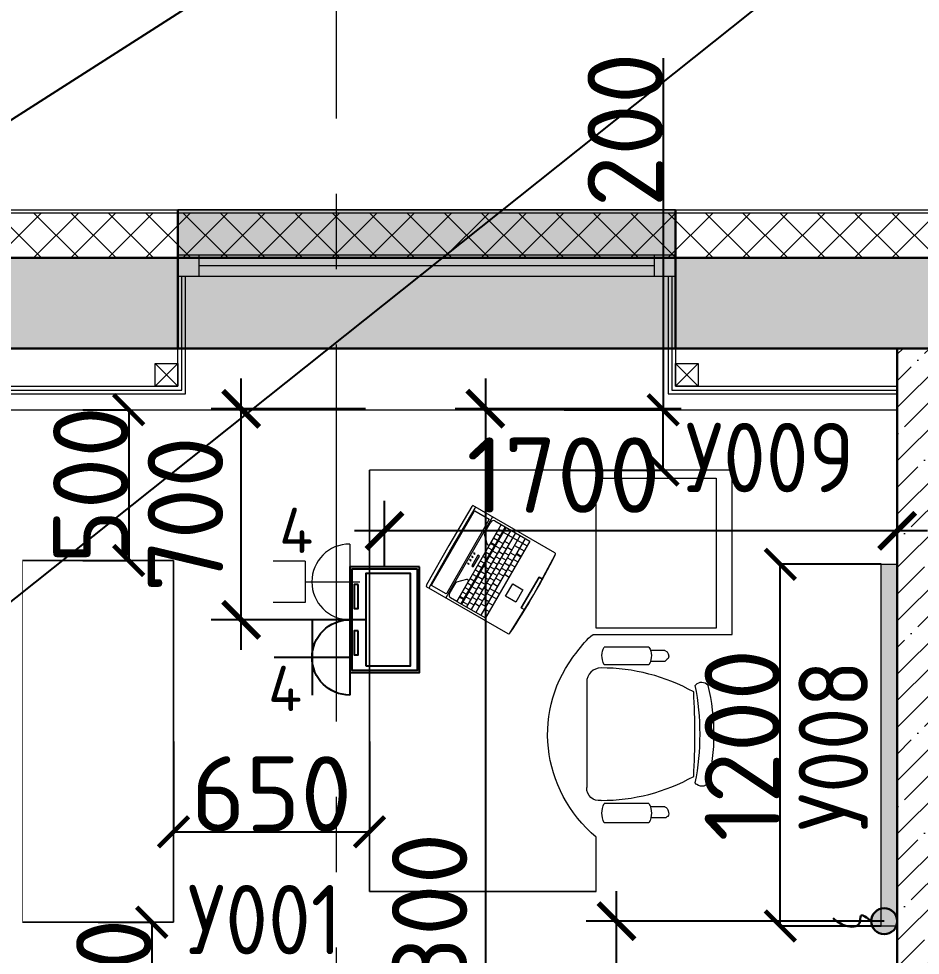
# Model space of a CAD drawing. Header units: millimetres. Extents: x -8417289 to 9420486, y 0 to 166066.
# Drawn here: x 80590 to 83579, y 84338 to 87444 of the extents above; entities that cross this region are included whole.
import ezdxf
from ezdxf import colors
from ezdxf.entities.mleader import LeaderData, LeaderLine
from ezdxf.enums import TextEntityAlignment as Align
from ezdxf.math import Vec2, Vec3

# ---------------------------------------------------------------- set-up
doc = ezdxf.new("R2010")
doc.units = ezdxf.units.MM
doc.header["$MEASUREMENT"] = 0
doc.header["$PDMODE"] = 3
doc.header["$PDSIZE"] = -4
doc.linetypes.add('CENTER', pattern=[2, 1.25, -0.25, 0.25, -0.25])
doc.layers.get('0').update_dxf_attribs({"color": 250, "lineweight": 9})
doc.layers.get('Defpoints').update_dxf_attribs({"color": 6})
for name, color, linetype, lineweight in [('_0', 250, 'Continuous', 9), ('АР_Навесной фасад', 147, 'Continuous', 5), ('АР_Окна БЛОК', 250, 'Continuous', 13), ('АР_Оси', 195, 'Continuous', 9), ('АР_Перегородки витражные', 152, 'Continuous', 13), ('АР_Подоконники', 163, 'Continuous', 9), ('АР_Размеры', 175, 'Continuous', 9), ('АР_Сущ Несущая стена', 216, 'Continuous', 30), ('АР_Утеплитель', 250, 'Continuous', 9), ('АР_Штриховка монолит', 250, 'Continuous', 9), ('ТХ_мебель передв', 250, 'Continuous', 13), ('ТХ_розетки СС', 3, 'Continuous', 0)]:
    doc.layers.add(name, color=color, linetype=linetype, lineweight=lineweight)
for name, color, linetype in [('ТХ_мебель передв_поз', 251, 'Continuous'), ('ТХ_обор_комп принт_поз', 30, 'Continuous'), ('ТХ_привязки ЭО', 96, 'Continuous'), ('ТХ_привязки_СС', 3, 'Continuous'), ('ТХ_привязки_ЭО', 96, 'Continuous'), ('ТХ_размеры', 240, 'Continuous'), ('ТХ_розетки ЭО', 86, 'Continuous')]:
    doc.layers.add(name, color=color, linetype=linetype)
doc.styles.add('GOST 2.304', font='CS_Gost2304.shx')
doc.styles.add('gost_A', font='CS_Gost2304.shx', dxfattribs={"width": 0.71})
doc.styles.add('ISOCPEUR', font='isocpeur.TTF')
doc.styles.add('ISOCPEUR_1', font='isocpeur.TTF', dxfattribs={"width": 0.9, "height": 250})
doc.dimstyles.new('R_100', dxfattribs={"dimtxt": 270, "dimasz": 120, "dimexe": 100, "dimexo": 0, "dimgap": 60, "dimtad": 1, "dimdec": 0, "dimrnd": 50, "dimzin": 0, "dimdsep": 46, "dimtxsty": 'ISOCPEUR', "dimblk": 'ARCHTICK', "dimcen": 0, "dimdle": 100, "dimclrd": 256, "dimclre": 256, "dimclrt": 256, "dimadec": 0, "dimazin": 0, "dimtfac": 2, "dimtdec": 0, "dimtofl": 0, "dimtmove": 1, "dimatfit": 3, "dimfxl": 1, "dimtvp": 3, "dimtolj": 1, "dimtzin": 0, "dimarcsym": 0})
doc.dimstyles.new('Копия SPDS', dxfattribs={"dimtxt": 250, "dimasz": 100, "dimexe": 0.5, "dimexo": 0.625, "dimtad": 1, "dimdec": 0, "dimrnd": 10, "dimtxsty": 'ISOCPEUR', "dimblk": 'ARCHTICK', "dimcen": 2.5, "dimdle": 0.5, "dimclrd": 256, "dimclre": 256, "dimclrt": 256, "dimadec": 0, "dimazin": 2, "dimtfac": 0.75, "dimtdec": 0, "dimtmove": 1, "dimatfit": 3, "dimfxl": 1, "dimtolj": 1, "dimarcsym": 1})

# ---------------------------------------------------------------- blocks, each defined once
blk = doc.blocks.new('*U1590')
at = {"true_color": 0xffffff}
h = blk.add_hatch(color=7, dxfattribs=at)
h.dxf.hatch_style = 1
h.paths.add_polyline_path([(-1650, -240), (0, -240), (0, 220), (-1650, 220)])
at = {"lineweight": 30}
for p, q in [((-1650, -240), (-1650, 220)), ((0, -240), (0, 220))]:
    blk.add_line(p, q, dxfattribs=at)
for p, q in [((0, 220), (-1650, 220)), ((-1650, 70), (0, 70)), ((-1580, 0), (-1580, 70)), ((-70, 0), (-70, 70)), ((-1580, 35), (-70, 35)), ((-1650, 0), (0, 0)), ((-1650, -240), (0, -240)), ((-1650, -240), (-1650, -240)), ((-1650, -240), (-1650, -240)), ((0, -240), (0, -240)), ((0, -240), (0, -240))]:
    blk.add_line(p, q)
blk = doc.blocks.new('A$Ce02d65bd')
at = {"ltscale": 100}
for points in [[(0, 0), (0, 75), (75, 75), (75, 0), (0, 0)], [(0, 0), (75, 75)], [(0, 75), (75, 0)]]:
    blk.add_lwpolyline(points, dxfattribs=at)
blk = doc.blocks.new('A$C8f05bd62')
for points in [[(-25, 240), (-25, -150.7), (945, -150.7), (945, 240)], [(-12.5, 240), (-12.5, -138.2), (932.5, -138.2), (932.5, 240)], [(0, 220.3), (0, -125.7), (920, -125.7), (920, 182.8)]]:
    blk.add_lwpolyline(points)
at = {"layer": '_0', "color": 1, "lineweight": -3, "ltscale": 500}
for p in [(0, -125.7), (844.2, -125.7)]:
    blk.add_blockref('A$Ce02d65bd', p, dxfattribs=at)
blk = doc.blocks.new('A$C0be088f3')
at = {"layer": 'АР_Перегородки витражные', "color": 18, "true_color": 0x000000}
for points in [[(-25, 240), (-25, -150.7), (945, -150.7), (945, 240)], [(-12.5, 240), (-12.5, -138.2), (932.5, -138.2), (932.5, 240)], [(0, 220.3), (0, -125.7), (920, -125.7), (920, 182.8)], [(0, -125.7), (0, -50.7), (75, -50.7), (75, -125.7), (0, -125.7)], [(0, -125.7), (75, -50.7)], [(0, -50.7), (75, -125.7)], [(844.2, -125.7), (844.2, -50.7), (919.2, -50.7), (919.2, -125.7), (844.2, -125.7)], [(844.2, -125.7), (919.2, -50.7)], [(844.2, -50.7), (919.2, -125.7)]]:
    blk.add_lwpolyline(points, dxfattribs=at)
blk = doc.blocks.new('laptop')
at = {"color": 0}
for p, q in [((-150.3, 324.5), (-155, 323.2)), ((-150.3, 324.5), (-155, 323.2)), ((-155, 323.2), (-155, 9.7)), ((-155, 323.2), (-155, 9.7)), ((-150.3, 312.7), (-155, 311.4)), ((0, 325.7), (-150.3, 324.5)), ((0, 325.7), (-150.3, 324.5)), ((0, 313.9), (-150.3, 312.7)), ((150.3, 324.5), (0, 325.7)), ((150.3, 324.5), (0, 325.7)), ((150.3, 312.7), (0, 313.9)), ((155, 323.2), (150.3, 324.5)), ((155, 323.2), (150.3, 324.5)), ((155, 311.4), (150.3, 312.7)), ((155, 9.7), (155, 323.2)), ((155, 9.7), (155, 323.2)), ((-143, 308.8), (-140, 309.5)), ((-143, 253.6), (-143, 308.8)), ((-140, 309.5), (140, 309.5)), ((140, 309.5), (143, 308.8)), ((143, 308.8), (143, 253.6)), ((-140, 252.9), (-143, 253.6)), ((140, 252.9), (-140, 252.9)), ((143, 253.6), (140, 252.9)), ((155, 248), (-155, 248)), ((-147, 210), (-147, 234)), ((-137, 244), (-95.6, 244)), ((-68, 218.5), (-92, 242.5)), ((-18.5, 241.8), (-20.5, 241.8)), ((-20.5, 241.8), (-20.5, 236.8)), ((-20.5, 236.8), (-18.5, 236.8)), ((-20.5, 226), (-20.5, 220.4)), ((20.5, 226), (-20.5, 226)), ((-20.5, 220.4), (20.5, 220.4)), ((-18.5, 236.8), (-18.5, 241.8)), ((-5.5, 241.8), (-7.5, 241.8)), ((-7.5, 241.8), (-7.5, 236.8)), ((-7.5, 236.8), (-5.5, 236.8)), ((-5.5, 236.8), (-5.5, 241.8)), ((7.5, 241.8), (5.5, 241.8)), ((5.5, 241.8), (5.5, 236.8)), ((5.5, 236.8), (7.5, 236.8)), ((7.5, 236.8), (7.5, 241.8)), ((20.5, 241.8), (18.5, 241.8)), ((18.5, 241.8), (18.5, 236.8)), ((18.5, 236.8), (20.5, 236.8)), ((20.5, 236.8), (20.5, 241.8)), ((20.5, 220.4), (20.5, 226)), ((68, 218.5), (92, 242.5)), ((95.6, 244), (137, 244)), ((147, 234), (147, 210)), ((-147, 210), (-147, 100)), ((147, 210), (-147, 210)), ((-147, 210), (-71.6, 210)), ((-130, 194.2), (-147, 194.2)), ((147, 191.7), (-147, 191.7)), ((-138, 191.7), (-138, 173.3)), ((-130, 210), (-130, 194.2)), ((-127.5, 210), (-127.5, 194.2)), ((76.5, 194.2), (-127.5, 194.2)), ((-118.5, 191.7), (-118.5, 173.3)), ((-110.5, 210), (-110.5, 194.2)), ((-99, 191.7), (-99, 173.3)), ((-93.5, 210), (-93.5, 194.2)), ((-79.5, 191.7), (-79.5, 173.3)), ((-76.5, 210), (-76.5, 194.2)), ((-60, 191.7), (-60, 173.3)), ((-59.5, 210), (-59.5, 194.2)), ((-42.5, 210), (-42.5, 194.2)), ((-40.5, 191.7), (-40.5, 173.3)), ((-25.5, 210), (-25.5, 194.2)), ((-21, 191.7), (-21, 173.3)), ((-8.5, 210), (-8.5, 194.2)), ((-1.5, 191.7), (-1.5, 173.3)), ((8.5, 210), (8.5, 194.2)), ((18, 191.7), (18, 173.3)), ((25.5, 210), (25.5, 194.2)), ((37.5, 191.7), (37.5, 173.3)), ((42.5, 210), (42.5, 194.2)), ((57, 191.7), (57, 173.3)), ((59.5, 210), (59.5, 194.2)), ((68.8, 210), (68.8, 211.3)), ((68.8, 210), (68.8, 211.3)), ((147, 210), (68.8, 210)), ((76.5, 210), (76.5, 194.2)), ((76.5, 191.7), (76.5, 173.3)), ((79, 210), (79, 194.2)), ((147, 194.2), (79, 194.2)), ((96, 210), (96, 194.2)), ((96, 191.7), (96, 173.3)), ((113, 210), (113, 194.2)), ((129, 191.7), (129, 100)), ((130, 210), (130, 194.2)), ((147, 210), (147, 100)), ((147, 173.3), (-147, 173.3)), ((-129, 173.3), (-129, 155)), ((-109.5, 173.3), (-109.5, 155)), ((-90, 173.3), (-90, 155)), ((-70.5, 173.3), (-70.5, 155)), ((-51, 173.3), (-51, 155)), ((-31.5, 173.3), (-31.5, 155)), ((-12, 173.3), (-12, 155)), ((7.5, 173.3), (7.5, 155)), ((27, 173.3), (27, 155)), ((46.5, 173.3), (46.5, 155)), ((66, 173.3), (66, 155)), ((85.5, 173.3), (85.5, 155)), ((105, 173.3), (105, 155)), ((147, 155), (-147, 155)), ((147, 136.7), (-147, 136.7)), ((-122.5, 155), (-122.5, 136.7)), ((-113.5, 136.7), (-113.5, 118.3)), ((-103, 155), (-103, 136.7)), ((-94, 136.7), (-94, 118.3)), ((-83.5, 155), (-83.5, 136.7)), ((-74.5, 136.7), (-74.5, 118.3)), ((-64, 155), (-64, 136.7)), ((-55, 136.7), (-55, 118.3)), ((-44.5, 155), (-44.5, 136.7)), ((-35.5, 136.7), (-35.5, 118.3)), ((-25, 155), (-25, 136.7)), ((-16, 136.7), (-16, 118.3)), ((-5.5, 155), (-5.5, 136.7)), ((3.5, 136.7), (3.5, 118.3)), ((14, 155), (14, 136.7)), ((23, 136.7), (23, 118.3)), ((33.5, 155), (33.5, 136.7)), ((42.5, 136.7), (42.5, 118.3)), ((53, 155), (53, 136.7)), ((62, 136.7), (62, 118.3)), ((72.5, 155), (72.5, 136.7)), ((81.5, 136.7), (81.5, 118.3)), ((92, 155), (92, 136.7)), ((109.5, 136.7), (109.5, 100)), ((147, 118.3), (-147, 118.3)), ((147, 100), (-147, 100)), ((-122.7, 118.3), (-122.7, 100)), ((-98.3, 118.3), (-98.3, 100)), ((-74, 118.3), (-74, 100)), ((-54.5, 118.3), (-54.5, 100)), ((9.5, 118.3), (9.5, 100)), ((29, 118.3), (29, 100)), ((48.5, 118.3), (48.5, 100)), ((68, 118.3), (68, 100)), ((87.5, 118.3), (87.5, 100)), ((90, 118.3), (90, 100)), ((-155, 9.7), (-154.5, 7.6)), ((-154.5, 7.6), (-152.4, 5.3)), ((-152.4, 5.3), (-150.3, 4.7)), ((-150.3, 4.7), (0, 0)), ((-59, 14), (-59, 0.7)), ((59, 14), (-59, 14)), ((-59, 0.7), (-59, 14)), ((-59, 14), (59, 14)), ((0, 0), (150.3, 4.7)), ((59, 0.7), (59, 14)), ((59, 14), (59, 0.7)), ((150.3, 4.7), (153.2, 5.9)), ((153.2, 5.9), (154.7, 7.9)), ((154.7, 7.9), (155, 9.7))]:
    blk.add_line(p, q, dxfattribs=at)
blk.add_lwpolyline([(-51.9, 78.7), (-4, 78.7), (-4, 39.2), (-51.9, 39.2)], close=True, dxfattribs=at)
for centre, radius, start, end in [((-137, 234), 10, 90, 180), ((-95.6, 239), 5, 45, 90), ((-71.6, 215), 5, 270, 45), ((71.6, 215), 5, 135, 236.1175), ((95.6, 239), 5, 90, 135), ((137, 234), 10, 0, 90), ((-150, 9.7), 5, 180, 266.4167), ((0, 2405), 2405, 266.4167, 273.5833), ((150, 9.7), 5, 273.5833, 0)]:
    blk.add_arc(centre, radius, start, end, dxfattribs=at)
blk = doc.blocks.new('мваи')
for points in [[(95699, 222916.5), (95153.7, 222916.5), (95153.7, 221714.7), (96551.3, 221714.7), (96551.3, 222466.5), (96371.3, 222466.5)], [(95699, 222455.9), (95699, 222916.5)], [(95751.9, 222694.1), (95751.9, 222646.5)], [(95789, 222694.1), (95789, 222646.5)], [(96270.7, 222694.1), (96270.7, 222646.5)], [(96307.8, 222694.1), (96307.8, 222646.5)], [(95741.3, 222641.2), (95741.3, 222493)], [(95799.6, 222641.2), (95799.6, 222493)], [(96260.1, 222641.2), (96260.1, 222493)], [(96323.7, 222641.2), (96323.7, 222493)], [(96551.3, 222466.5), (96551.3, 221714.7), (95153.7, 221714.7)]]:
    blk.add_lwpolyline(points)
blk.add_lwpolyline([(95180.2, 222863.6), (95677.8, 222863.6), (95677.8, 222466.5), (95180.2, 222466.5)], close=True)
blk.add_lwpolyline([(96249.5, 222482.4, 0.127479), (96170.1, 222789.4, 0.028308), (95889.5, 222789.4, 0.127479), (95810.1, 222482.4, 0.416667), (95857.8, 222434.7), (96207.2, 222434.7)], format="xyb")
for centre, radius, start, end in [((96029.8, 222190.4), 666.6, 75.9812, 104.0188), ((96029.8, 221981.9), 828.7, 78.7648, 101.2352)]:
    blk.add_arc(centre, radius, start, end)
for points in [[(95868.4, 222794.7), (95857.8, 222800), (95852.5, 222821.2), (95863.1, 222831.8)], [(95863.1, 222831.8), (95863.1, 222837.1), (95868.4, 222837.1), (95868.4, 222837.1)], [(96191.3, 222837.1), (96201.9, 222831.8), (96207.2, 222815.9), (96196.6, 222800)], [(96196.6, 222800), (96196.6, 222800), (96196.6, 222794.7), (96191.3, 222794.7)], [(95751.9, 222694.1), (95757.2, 222704.7), (95767.8, 222710), (95778.4, 222704.7)], [(95778.4, 222704.7), (95783.7, 222699.4), (95783.7, 222699.4), (95789, 222694.1)], [(96270.7, 222694.1), (96276, 222704.7), (96291.9, 222710), (96302.5, 222704.7)], [(96302.5, 222704.7), (96302.5, 222699.4), (96307.8, 222699.4), (96307.8, 222694.1)], [(95741.3, 222641.2), (95757.2, 222651.8), (95778.4, 222651.8), (95799.6, 222641.2)], [(96260.1, 222641.2), (96281.3, 222651.8), (96302.5, 222651.8), (96323.7, 222641.2)], [(95799.6, 222493), (95778.4, 222482.4), (95757.2, 222482.4), (95741.3, 222493)], [(96323.7, 222493), (96302.5, 222482.4), (96281.3, 222482.4), (96260.1, 222493)], [(95757.2, 222403), (95736, 222418.9), (95714.8, 222434.7), (95699, 222455.9)], [(96371.3, 222466.5), (96217.8, 222281.2), (95942.5, 222249.4), (95757.2, 222403)], [(96249.5, 222482.4), (96254.8, 222455.9), (96233.7, 222434.7), (96207.2, 222434.7)]]:
    blk.add_open_spline(points, degree=3)
at = {"rotation": 150}
blk.add_blockref('laptop', (95567, 222259.4), dxfattribs=at)
blk = doc.blocks.new('_ArchTick')
at = {"color": 0, "linetype": 'ByBlock', "const_width": 0.15}
blk.add_lwpolyline([(-0.5, -0.5), (0.5, 0.5)], dxfattribs=at)
blk = doc.blocks.new('*D2324')
at = {"layer": 'Defpoints', "color": 0, "lineweight": 13, "transparency": 16777216}
for p in [(80801.3, 86147.1), (80801.3, 85647.1), (80954.1, 85647.1)]:
    blk.add_point(p, dxfattribs=at)
at = {"layer": 'ТХ_размеры', "lineweight": -2, "transparency": 16777216}
for p, q in [((80801.9, 86147.1), (80954.6, 86147.1)), ((80954.1, 86147.6), (80954.1, 85646.6)), ((80801.9, 85647.1), (80954.6, 85647.1))]:
    blk.add_line(p, q, dxfattribs=at)
at = {"layer": 'ТХ_размеры', "lineweight": -2, "transparency": 16777216, "xscale": 100, "yscale": 100, "zscale": 100}
for p, rotation in [((80954.1, 86147.1), 90), ((80954.1, 85647.1), 270)]:
    blk.add_blockref('_ArchTick', p, dxfattribs=dict(at, rotation=rotation))
at = {"layer": 'ТХ_размеры', "transparency": 16777216, "insert": (80828.5, 85897.1), "char_height": 250, "attachment_point": 5, "rotation": 90, "style": 'ISOCPEUR'}
blk.add_mtext('\\A1;500', dxfattribs=at)
blk = doc.blocks.new('*D2560')
at = {"layer": 'Defpoints', "color": 0, "lineweight": 13, "transparency": 16777216}
for p in [(80852.6, 84447.1), (80852.6, 83947.1), (81030.6, 83947.1)]:
    blk.add_point(p, dxfattribs=at)
at = {"layer": 'ТХ_размеры', "lineweight": -2, "transparency": 16777216}
for p, q in [((80853.2, 84447.1), (81031.1, 84447.1)), ((81030.6, 84447.6), (81030.6, 83946.6)), ((80853.2, 83947.1), (81031.1, 83947.1))]:
    blk.add_line(p, q, dxfattribs=at)
at = {"layer": 'ТХ_размеры', "lineweight": -2, "transparency": 16777216, "xscale": 100, "yscale": 100, "zscale": 100}
for p, rotation in [((81030.6, 84447.1), 90), ((81030.6, 83947.1), 270)]:
    blk.add_blockref('_ArchTick', p, dxfattribs=dict(at, rotation=rotation))
at = {"layer": 'ТХ_размеры', "transparency": 16777216, "insert": (80905, 84197.1), "char_height": 250, "attachment_point": 5, "rotation": 90, "style": 'ISOCPEUR'}
blk.add_mtext('\\A1;500', dxfattribs=at)
blk = doc.blocks.new('*D2327')
at = {"layer": 'Defpoints', "color": 0, "lineweight": 13, "transparency": 16777216}
for p in [(82397.4, 86147.1), (82726.2, 86147.1, 0), (82404.4, 85947.1)]:
    blk.add_point(p, dxfattribs=at)
at = {"layer": 'ТХ_размеры', "lineweight": -2, "transparency": 16777216}
for p, q in [((82726.2, 87313.6, 0), (82726.2, 86147.1, 0)), ((82398, 86147.1, 0), (82726.7, 86147.1, 0)), ((82726.2, 85946.6, 0), (82726.2, 86147.6, 0)), ((82405, 85947.1, 0), (82726.7, 85947.1, 0))]:
    blk.add_line(p, q, dxfattribs=at)
at = {"layer": 'ТХ_размеры', "lineweight": -2, "transparency": 16777216, "xscale": 100, "yscale": 100, "zscale": 100}
for p, rotation in [((82726.2, 86147.1, 0), 90), ((82726.2, 85947.1, 0), 270)]:
    blk.add_blockref('_ArchTick', p, dxfattribs=dict(at, rotation=rotation))
at = {"layer": 'ТХ_размеры', "transparency": 16777216, "insert": (82600.5, 87075.5, 0), "char_height": 250, "attachment_point": 5, "rotation": 90, "style": 'ISOCPEUR'}
blk.add_mtext('\\A1;200', dxfattribs=at)
blk = doc.blocks.new('*D2561')
at = {"layer": 'Defpoints', "color": 0, "lineweight": 13, "transparency": 16777216}
for p in [(81102.6, 85047.1), (81752.9, 85047.1), (81752.9, 84747.1)]:
    blk.add_point(p, dxfattribs=at)
at = {"layer": 'ТХ_размеры', "lineweight": -2, "transparency": 16777216}
for p, q in [((81102.6, 85046.5), (81102.6, 84746.6)), ((81752.9, 85046.5), (81752.9, 84746.6)), ((81102.1, 84747.1), (81753.4, 84747.1))]:
    blk.add_line(p, q, dxfattribs=at)
at = {"layer": 'ТХ_размеры', "lineweight": -2, "transparency": 16777216, "xscale": 100, "yscale": 100, "zscale": 100, "rotation": 180}
blk.add_blockref('_ArchTick', (81102.6, 84747.1), dxfattribs=at)
at = {"layer": 'ТХ_размеры', "lineweight": -2, "transparency": 16777216, "xscale": 100, "yscale": 100, "zscale": 100}
blk.add_blockref('_ArchTick', (81752.9, 84747.1), dxfattribs=at)
at = {"layer": 'ТХ_размеры', "transparency": 16777216, "insert": (81427.7, 84872.7), "char_height": 250, "attachment_point": 5, "style": 'ISOCPEUR'}
blk.add_mtext('\\A1;650', dxfattribs=at)
blk = doc.blocks.new('*D2562')
at = {"layer": 'Defpoints', "color": 0, "lineweight": 13, "ltscale": 0.1, "transparency": 16777216}
for p in [(83114.7, 85634.5), (83449.5, 85634.5), (83449.5, 84434.5)]:
    blk.add_point(p, dxfattribs=at)
at = {"layer": 'ТХ_размеры', "lineweight": -2, "ltscale": 0.1, "transparency": 16777216}
for p, q in [((83448.9, 85634.5), (83114.2, 85634.5)), ((83114.7, 84434), (83114.7, 85635)), ((83448.9, 84434.5), (83114.2, 84434.5))]:
    blk.add_line(p, q, dxfattribs=at)
at = {"layer": 'ТХ_размеры', "lineweight": -2, "ltscale": 0.1, "transparency": 16777216, "xscale": 100, "yscale": 100, "zscale": 100}
for p, rotation in [((83114.7, 85634.5), 90), ((83114.7, 84434.5), 270)]:
    blk.add_blockref('_ArchTick', p, dxfattribs=dict(at, rotation=rotation))
at = {"layer": 'ТХ_размеры', "ltscale": 0.1, "transparency": 16777216, "insert": (82989, 85034.5), "char_height": 250, "attachment_point": 5, "rotation": 90, "style": 'ISOCPEUR'}
blk.add_mtext('\\A1;1200', dxfattribs=at)
blk = doc.blocks.new('У018')
at = {"layer": 'ТХ_мебель передв', "ltscale": 100, "const_width": 2}
blk.add_lwpolyline([(94750.1, 82280.2), (95250.1, 82280.2), (95250.1, 81080.2), (94750.1, 81080.2)], close=True, dxfattribs=at)
blk = doc.blocks.new('*D3023')
at = {"layer": 'Defpoints', "color": 0, "lineweight": 13, "ltscale": 100, "transparency": 16777216}
for p in [(82786.4, 86150.6), (82136.8, 83350.6), (83502.5, 83350.6)]:
    blk.add_point(p, dxfattribs=at)
at = {"layer": 'ТХ_привязки_ЭО', "lineweight": -2, "ltscale": 100, "transparency": 16777216}
for p, q in [((82136.8, 86250.6), (82136.8, 83250.6)), ((82786.4, 86150.6), (82036.8, 86150.6)), ((83502.5, 83350.6), (82036.8, 83350.6))]:
    blk.add_line(p, q, dxfattribs=at)
at = {"layer": 'ТХ_привязки_ЭО', "lineweight": -2, "ltscale": 100, "transparency": 16777216, "xscale": 120, "yscale": 120, "zscale": 120}
for p, rotation in [((82136.8, 86150.6), 90), ((82136.8, 83350.6), 270)]:
    blk.add_blockref('_ArchTick', p, dxfattribs=dict(at, rotation=rotation))
at = {"layer": 'ТХ_привязки_ЭО', "ltscale": 100, "transparency": 16777216, "insert": (81951.8, 84393), "char_height": 250, "attachment_point": 5, "rotation": 90, "style": 'ISOCPEUR'}
blk.add_mtext('\\A1;2800', dxfattribs=at)
blk = doc.blocks.new('*D3025')
at = {"layer": 'Defpoints', "color": 0, "lineweight": 13, "ltscale": 100, "transparency": 16777216}
for p in [(82571.3, 84450.6), (83459.4, 84450.6), (82726.6, 83350.6)]:
    blk.add_point(p, dxfattribs=at)
at = {"layer": 'ТХ_привязки_ЭО', "lineweight": -2, "ltscale": 100, "transparency": 16777216}
for p, q in [((82571.3, 83250.6), (82571.3, 84550.6)), ((83459.4, 84450.6), (82471.3, 84450.6)), ((82726.6, 83350.6), (82471.3, 83350.6))]:
    blk.add_line(p, q, dxfattribs=at)
at = {"layer": 'ТХ_привязки_ЭО', "lineweight": -2, "ltscale": 100, "transparency": 16777216, "xscale": 120, "yscale": 120, "zscale": 120}
for p, rotation in [((82571.3, 84450.6), 90), ((82571.3, 83350.6), 270)]:
    blk.add_blockref('_ArchTick', p, dxfattribs=dict(at, rotation=rotation))
at = {"layer": 'ТХ_привязки_ЭО', "ltscale": 100, "transparency": 16777216, "insert": (82386.3, 83900.6), "char_height": 250, "attachment_point": 5, "rotation": 90, "style": 'ISOCPEUR'}
blk.add_mtext('\\A1;1100', dxfattribs=at)
blk = doc.blocks.new('*U3110')
at = {"color": 0, "linetype": 'ByBlock', "lineweight": -2}
for p, q in [((0, 2.5), (0, -2.5)), ((2.5, 2.5), (2.5, -2.5)), ((0, 0), (2.5, 0)), ((2.5, 0), (5, 0))]:
    blk.add_line(p, q, dxfattribs=at)
blk.add_arc((0, 0), 2.5, 270, 90, dxfattribs=at)
at = {"style": 'GOST 2.304', "width": 0.8, "flags": 1}
blk.add_attdef('MARKA', (-9.86, 4.543), '', height=2.5, dxfattribs=at)
at = {"ltscale": 50, "style": 'gost_A', "width": 0.71}
blk.add_attdef('№GRUP', text='', height=2.5, dxfattribs=at).set_placement((5.141, 6.046), align=Align.MIDDLE_CENTER)
blk = doc.blocks.new('RG45 блок на 2 шт')
at = {"color": 0, "linetype": 'ByBlock', "lineweight": -2, "ltscale": 100}
for p, q in [((-22.3, 120.5), (-22.3, -120.5)), ((-163.9, 66.1), (-265.9, 66.1)), ((-163.9, 66.1), (-163.9, -66.1)), ((-163.9, 0), (10.4, 0)), ((-163.9, -66.1), (-265.9, -66.1))]:
    blk.add_line(p, q, dxfattribs=at)
blk.add_arc((-22.3, 0), 120.5, 90, 270, dxfattribs=at)
blk = doc.blocks.new('Лючок ДКС 8 роз')
at = {"ltscale": 40}
for points in [[(-115.5, 175), (115.5, 175), (115.5, -175), (-115.5, -175)], [(-109, 167.5), (109, 167.5), (109, -167.5), (-109, -167.5)], [(62.5, -153.4), (-86.3, -153.4), (-86.3, 153.4), (62.5, 153.4)], [(87.9, 116.5), (100.7, 116.5), (100.7, 36.9), (87.9, 36.9)], [(87.9, -36.9), (100.7, -36.9), (100.7, -116.5), (87.9, -116.5)]]:
    blk.add_lwpolyline(points, close=True, dxfattribs=at)
blk = doc.blocks.new('*D3029')
at = {"layer": 'Defpoints', "color": 0, "lineweight": 13, "ltscale": 100, "transparency": 16777216}
for p in [(81327.1, 86150.6), (81739.9, 86150.6), (81739.9, 85450.6)]:
    blk.add_point(p, dxfattribs=at)
at = {"layer": 'ТХ_привязки_ЭО', "lineweight": -2, "ltscale": 100, "transparency": 16777216}
for p, q in [((81327.1, 85350.6), (81327.1, 86250.6)), ((81739.9, 86150.6), (81227.1, 86150.6)), ((81739.9, 85450.6), (81227.1, 85450.6))]:
    blk.add_line(p, q, dxfattribs=at)
at = {"layer": 'ТХ_привязки_ЭО', "lineweight": -2, "ltscale": 100, "transparency": 16777216, "xscale": 120, "yscale": 120, "zscale": 120}
for p, rotation in [((81327.1, 86150.6), 90), ((81327.1, 85450.6), 270)]:
    blk.add_blockref('_ArchTick', p, dxfattribs=dict(at, rotation=rotation))
at = {"layer": 'ТХ_привязки_ЭО', "ltscale": 100, "transparency": 16777216, "insert": (81142.1, 85800.6), "char_height": 250, "attachment_point": 5, "rotation": 90, "style": 'ISOCPEUR'}
blk.add_mtext('\\A1;700', dxfattribs=at)
blk = doc.blocks.new('*D3027')
at = {"layer": 'Defpoints', "color": 0, "lineweight": 13, "ltscale": 100, "transparency": 16777216}
for p in [(83502.5, 86075.4), (81802.5, 85745.3), (81802.5, 85625.6)]:
    blk.add_point(p, dxfattribs=at)
at = {"layer": 'ТХ_привязки_ЭО', "lineweight": -2, "ltscale": 100, "transparency": 16777216}
for p, q in [((83502.5, 86075.4), (83502.5, 85645.3)), ((81802.5, 85625.6), (81802.5, 85845.3)), ((83602.5, 85745.3), (81702.5, 85745.3))]:
    blk.add_line(p, q, dxfattribs=at)
at = {"layer": 'ТХ_привязки_ЭО', "lineweight": -2, "ltscale": 100, "transparency": 16777216, "xscale": 120, "yscale": 120, "zscale": 120, "rotation": 180}
blk.add_blockref('_ArchTick', (81802.5, 85745.3), dxfattribs=at)
at = {"layer": 'ТХ_привязки_ЭО', "lineweight": -2, "ltscale": 100, "transparency": 16777216, "xscale": 120, "yscale": 120, "zscale": 120}
blk.add_blockref('_ArchTick', (83502.5, 85745.3), dxfattribs=at)
at = {"layer": 'ТХ_привязки_ЭО', "ltscale": 100, "transparency": 16777216, "insert": (82395.5, 85930.3), "char_height": 250, "attachment_point": 5, "style": 'ISOCPEUR'}
blk.add_mtext('\\A1;1700', dxfattribs=at)
blk = doc.blocks.new('A$Cac6d02b9')
at = {"lineweight": 30}
h = blk.add_hatch(color=256, dxfattribs=at)
edge = h.paths.add_edge_path()
edge.add_arc((43.1, 43.1), 43.1, 0, 360)
blk.add_circle((43.1, 43.1), 43.1, dxfattribs=at)
blk.add_spline([(33.3, 212.6), (58.3, 170.6), (49.2, 125.1), (25.4, 120.5), (43.1, 86.2)], degree=3, dxfattribs=at)
blk = doc.blocks.new('_None')

msp = doc.modelspace()

# ---------------------------------------------------------------- hatches: boundary and pattern name
at = {"layer": 'АР_Утеплитель', "ltscale": 100}
h = msp.add_hatch(dxfattribs=at)
h.set_pattern_fill('ANSI37', color=256, scale=700)
h.set_pattern_definition([(45, (-887024.17, 104359.21), (-61.871843, 61.871843), []), (135, (-887024.17, 104359.21), (-61.871843, -61.871843), [])])
h.paths.add_polyline_path([(72902.3, 102375.7), (76032.3, 102375.7), (76032.3, 99445.7), (79152.4, 99445.7), (79152.4, 91425.7), (75352.3, 91425.7), (75352.3, 91295.7), (69962.3, 91295.7), (69962.3, 82685.7), (74937.5, 82685.7), (74937.5, 86650.7), (109737.5, 86650.7), (109737.5, 82685.7), (120237.5, 82685.7), (120237.5, 64815.7), (126587.5, 64815.7), (126587.4, 55105.7), (113487.5, 55105.7), (113487.5, 61455.7), (105607.5, 61455.7), (105607.5, 66645.7), (97072.2, 66645.7), (97072.2, 66245.7), (97222.2, 66245.7), (97222.2, 66495.7), (105457.5, 66495.7), (105457.5, 61305.7), (113337.5, 61305.7), (113337.5, 54955.7), (126737.4, 54955.7), (126737.5, 64965.7), (120387.5, 64965.7), (120387.5, 82835.7), (109887.5, 82835.7), (109887.5, 86800.7), (74787.5, 86800.7), (74787.5, 82835.7), (70112.3, 82835.7), (70112.3, 91145.7), (75502.3, 91145.7), (75502.3, 91275.7), (79302.4, 91275.7), (79302.4, 99595.7), (76182.3, 99595.7), (76182.3, 102525.7), (73052.3, 102525.7), (73052.3, 102919.5), (72901.8, 102919.5)])
at = {"layer": 'АР_Штриховка монолит', "ltscale": 100}
h = msp.add_hatch(dxfattribs=at)
h.set_pattern_fill('ANSI35', color=256, scale=500)
h.paths.add_polyline_path([(109437.5, 86650.7), (74937.5, 86650.7), (74937.5, 82685.7), (74937.5, 82485.7), (74937.5, 75165.7), (75037.5, 75165.7), (75037.5, 73908.2), (75237.5, 73908.2), (75237.5, 74865.7), (78992.5, 74865.7), (78992.5, 73698.2), (79192.5, 73698.2), (79192.5, 74865.7), (88907.5, 74865.7), (88907.5, 75165.7), (75237.5, 75165.7), (75237.5, 86350.7), (109437.5, 86350.7)])
h = msp.add_hatch(dxfattribs=at)
h.set_pattern_fill('ANSI35', color=256, scale=500)
h.paths.add_polyline_path([(83802.5, 86350.7), (83502.5, 86350.7), (83502.5, 78580.3), (83802.5, 78580.3)])
at = {"layer": 'ТХ_мебель передв', "transparency": 33554508}
h = msp.add_hatch(color=256, dxfattribs=at)
h.dxf.hatch_style = 1
h.paths.add_polyline_path([(83502.5, 85634.5), (83449.5, 85634.5), (83449.5, 84434.5), (83502.5, 84434.5)])

# ---------------------------------------------------------------- linework, layer by layer
for points in [[(82742.5, 86590.7), (82742.5, 86200), (83502.5, 86200)], [(82755, 86590.7), (82755, 86212.5), (83502.5, 86212.5)], [(82767.5, 86571), (82767.5, 86225), (83502.5, 86225)]]:
    msp.add_lwpolyline(points)
at = {"layer": 'АР_Навесной фасад', "ltscale": 100}
for p, q in [((74777.5, 86810.7), (109897.5, 86810.7)), ((74787.5, 86800.7), (109887.5, 86800.7))]:
    msp.add_line(p, q, dxfattribs=at)
at = {"layer": 'АР_Оси', "linetype": 'CENTER', "ltscale": 1000}
for p, q in [((81642.4, 134363.2), (81642.4, 78630.8)), ((45508.7, 86350.7), (128687.1, 86350.7))]:
    msp.add_line(p, q, dxfattribs=at)
at = {"layer": 'АР_Подоконники', "ltscale": 100}
msp.add_line((75237.5, 86147.2), (83502.5, 86147.1), dxfattribs=at)
at = {"layer": 'АР_Сущ Несущая стена', "ltscale": 100}
for p, q in [((74937.5, 86650.7), (109737.5, 86650.7)), ((75237.5, 86350.7), (109437.5, 86350.7)), ((83502.5, 86350.7), (83502.5, 78580.3))]:
    msp.add_line(p, q, dxfattribs=at)
at = {"layer": 'ТХ_мебель передв'}
for p, q in [((81102.6, 85647.1), (80602.6, 85647.1)), ((80602.6, 85647.1), (81102.6, 85647.1)), ((81102.6, 85047.1), (81102.6, 85647.1)), ((81102.6, 85647.1), (81102.6, 85047.1)), ((81102.6, 84447.1), (81102.6, 85047.1)), ((81102.6, 84447.1), (81102.6, 85047.1)), ((81102.6, 85047.1), (81102.6, 84447.1)), ((80602.6, 84447.1), (81102.6, 84447.1)), ((80602.6, 84447.1), (81102.6, 84447.1)), ((81102.6, 84447.1), (80602.6, 84447.1))]:
    msp.add_line(p, q, dxfattribs=at)
msp.add_lwpolyline([(83502.5, 84434.5), (83449.5, 84434.5), (83449.5, 85634.5), (83502.5, 85634.5)], close=True, dxfattribs=at)

# ---------------------------------------------------------------- block references
at = {"layer": '_0', "color": 1, "lineweight": -3, "ltscale": 500}
msp.add_blockref('A$Ce02d65bd', (82767.5, 86225), dxfattribs=at)
at = {"layer": 'АР_Окна БЛОК'}
msp.add_blockref('*U1590', (82767.5, 86590.7), dxfattribs=at)
at = {"layer": 'АР_Перегородки витражные', "color": 18, "lineweight": 13, "ltscale": 500, "true_color": 0x000000}
msp.add_blockref('A$C8f05bd62', (80197.5, 86350.7), dxfattribs=at)
at = {"layer": 'АР_Размеры', "lineweight": 13, "ltscale": 500}
msp.add_blockref('A$C0be088f3', (80197.5, 86350.7), dxfattribs=at)
at = {"layer": 'ТХ_мебель передв', "rotation": 270}
msp.add_blockref('мваи', (-139961.9, 181100.8), dxfattribs=at)
at = {"layer": 'ТХ_мебель передв'}
msp.add_blockref('У018', (-14147.5, 3366.9), dxfattribs=at)
at = {"layer": 'ТХ_розетки СС', "ltscale": 50, "xscale": 1.041666665, "yscale": 1.041666665, "zscale": 1.041666665}
msp.add_blockref('RG45 блок на 2 шт', (81710.2, 85576.2), dxfattribs=at)
at = {"layer": 'ТХ_розетки ЭО', "ltscale": 50, "xscale": -1}
msp.add_blockref('Лючок ДКС 8 роз', (81802.5, 85450.6), dxfattribs=at)
at = {"layer": 'ТХ_розетки ЭО', "ltscale": 50, "xscale": -50, "yscale": 50, "zscale": 50}
msp.add_blockref('*U3110', (81687, 85325.6), dxfattribs=at)
at = {"layer": 'ТХ_розетки ЭО', "color": 1, "lineweight": 60, "ltscale": 100, "xscale": -1, "rotation": 90}
msp.add_blockref('A$Cac6d02b9', (83502.5, 84493.7), dxfattribs=at)

# ---------------------------------------------------------------- texts
at = {"layer": 'ТХ_мебель передв_поз', "style": 'ISOCPEUR_1', "width": 0.9}
msp.add_text('У008', height=230, rotation=90, dxfattribs=at).set_placement((83405.5, 84749.9))
msp.add_text('У001', height=230, dxfattribs=at).set_placement((81148.3, 84340.8))
at = {"layer": 'ТХ_обор_комп принт_поз', "lineweight": 35, "style": 'ISOCPEUR_1', "width": 0.9}
msp.add_text('У009', height=230, dxfattribs=at).set_placement((82798.9, 85873.5))
at = {"layer": 'ТХ_розетки СС', "style": 'ISOCPEUR'}
msp.add_text('4', height=150, dxfattribs=at).set_placement((81453.2, 85672, 0))
at = {"layer": 'ТХ_розетки ЭО', "style": 'ISOCPEUR'}
msp.add_text('4', height=150, dxfattribs=at).set_placement((81416.3, 85147.6, 0))

# ---------------------------------------------------------------- dimensions: what is measured, and where the dimension line sits
at = {"layer": 'ТХ_привязки_ЭО', "ltscale": 100}
for base, p1, p2, picture, middle in [((81327.1, 86150.6), (81739.9, 85450.6), (81739.9, 86150.6), '*D3029', (81142.1, 85800.6)), ((82571.3, 84450.6), (82726.6, 83350.6), (83459.4, 84450.6), '*D3025', (82386.3, 83900.6))]:
    dim = msp.add_linear_dim(base=base, p1=p1, p2=p2, angle=270, dimstyle='R_100', override={"dimtxt": 250, "dimpost": '\\X'}, dxfattribs=at)
    dim.commit()
    dim.dimension.update_dxf_attribs({"geometry": picture, "text_midpoint": middle})
for base, p1, p2, angle, picture, middle in [((82136.8, 83350.6), (82786.4, 86150.6), (83502.5, 83350.6), 90, '*D3023', (82136.8, 84393)), ((81802.5, 85745.3), (83502.5, 86075.4), (81802.5, 85625.6), 180, '*D3027', (82395.5, 85745.3))]:
    dim = msp.add_linear_dim(base=base, p1=p1, p2=p2, angle=angle, dimstyle='R_100', override={"dimtxt": 250, "dimpost": '\\X'}, dxfattribs=at)
    dim.commit()
    dim.dimension.update_dxf_attribs({"geometry": picture, "text_midpoint": middle, "dimtype": 160})
at = {"layer": 'ТХ_размеры'}
for base, p1, p2, picture, middle in [((82726.2, 86147.1, 0), (82404.4, 85947.1), (82397.4, 86147.1), '*D2327', (82661, 87075.5, 0)), ((80954.1, 85647.1), (80801.3, 86147.1), (80801.3, 85647.1), '*D2324', (80954.1, 85897.1))]:
    dim = msp.add_linear_dim(base=base, p1=p1, p2=p2, angle=90, dimstyle='Копия SPDS', dxfattribs=at)
    dim.commit()
    dim.dimension.update_dxf_attribs({"geometry": picture, "text_midpoint": middle, "dimtype": 160})
at = {"layer": 'ТХ_размеры', "ltscale": 0.1}
dim = msp.add_linear_dim(base=(83114.7, 85634.5), p1=(83449.5, 84434.5), p2=(83449.5, 85634.5), angle=90, dimstyle='Копия SPDS', dxfattribs=at)
dim.commit()
dim.dimension.update_dxf_attribs({"geometry": '*D2562', "text_midpoint": (82989, 85034.5)})
at = {"layer": 'ТХ_размеры'}
dim = msp.add_linear_dim(base=(81752.9, 84747.1), p1=(81102.6, 85047.1), p2=(81752.9, 85047.1), dimstyle='Копия SPDS', dxfattribs=at)
dim.commit()
dim.dimension.update_dxf_attribs({"geometry": '*D2561', "text_midpoint": (81427.7, 84872.7)})
dim = msp.add_linear_dim(base=(81030.6, 83947.1), p1=(80852.6, 84447.1), p2=(80852.6, 83947.1), angle=90, dimstyle='Копия SPDS', override={"dimclrt": 256}, dxfattribs=at)
dim.commit()
dim.dimension.update_dxf_attribs({"geometry": '*D2560', "text_midpoint": (81030.6, 84197.1), "dimtype": 160})

# ---------------------------------------------------------------- leaders
at = {"layer": 'ТХ_привязки ЭО'}
ml = msp.add_multileader_mtext('Standard', dxfattribs=at)
ml.set_content('\\A1;{\\fArial|b0|i0|c204|p34;Комментарии по подводимым коммуникациям - см. пом. 3\\fArial|b0|i0|c0|p34;07}', color=256, style='ISOCPEUR')
ml.set_leader_properties()
ml.set_arrow_properties(name='NONE')
ml.build(insert=Vec2(0, 0))
ml.multileader.update_dxf_attribs({"text_left_attachment_type": 6, "text_right_attachment_type": 6, "dogleg_length": 0.36})
ctx = ml.context
ctx.base_point, ctx.char_height, ctx.plane_origin = Vec3(85547.6, 90296.9), 200, Vec3(74066.4, 69235.4)
ctx.left_attachment, ctx.right_attachment = 6, 6
notes = []
notes.append((ctx, [(0, (1, 1, 0), (85547.2, 90296.9), (1, 0), 0.36, [(1, [(77204, 84958.9)], 0, [])])]))
ctx.mtext.insert, ctx.mtext.width, ctx.mtext.flow_direction = Vec3(85549.6, 90536.9), 7036.07, 5
at = {"layer": 'ТХ_привязки_СС'}
ml = msp.add_multileader_mtext('Standard', dxfattribs=at)
ml.set_content('\\A1;{\\fArial|b0|i0|c204|p34;Комментарии по подводимым коммуникациям - см. пом. 3\\fArial|b0|i0|c0|p34;07}', color=256, style='ISOCPEUR')
ml.set_leader_properties()
ml.set_arrow_properties(name='NONE')
ml.build(insert=Vec2(0, 0))
ml.multileader.update_dxf_attribs({"text_left_attachment_type": 6, "text_right_attachment_type": 6, "dogleg_length": 0.36})
ctx = ml.context
ctx.base_point, ctx.char_height, ctx.plane_origin = Vec3(85547.6, 89482.4), 200, Vec3(84849, 61475.7)
ctx.left_attachment, ctx.right_attachment = 6, 6
notes.append((ctx, [(0, (1, 1, 0), (85547.2, 89482.4), (1, 0), 0.36, [(3, [(78602.6, 83947.1)], 0, [])])]))
ctx.mtext.insert, ctx.mtext.width, ctx.mtext.defined_height, ctx.mtext.flow_direction = Vec3(85549.6, 89722.4), 6688.327, 240, 5
for ctx, leaders in notes:
    for number, flags, end, landing, length, lines in leaders:
        leader = LeaderData()
        leader.index, (leader.has_last_leader_line, leader.has_dogleg_vector, leader.attachment_direction) = number, flags
        leader.last_leader_point, leader.dogleg_vector, leader.dogleg_length = Vec3(end), Vec3(landing), length
        for number, points, colour, breaks in lines:
            line = LeaderLine()
            line.index, line.vertices, line.color, line.breaks = number, Vec3.list(points), colors.encode_raw_color(colour), breaks
            leader.lines.append(line)
        ctx.leaders.append(leader)

doc.saveas('drawing.dxf')
